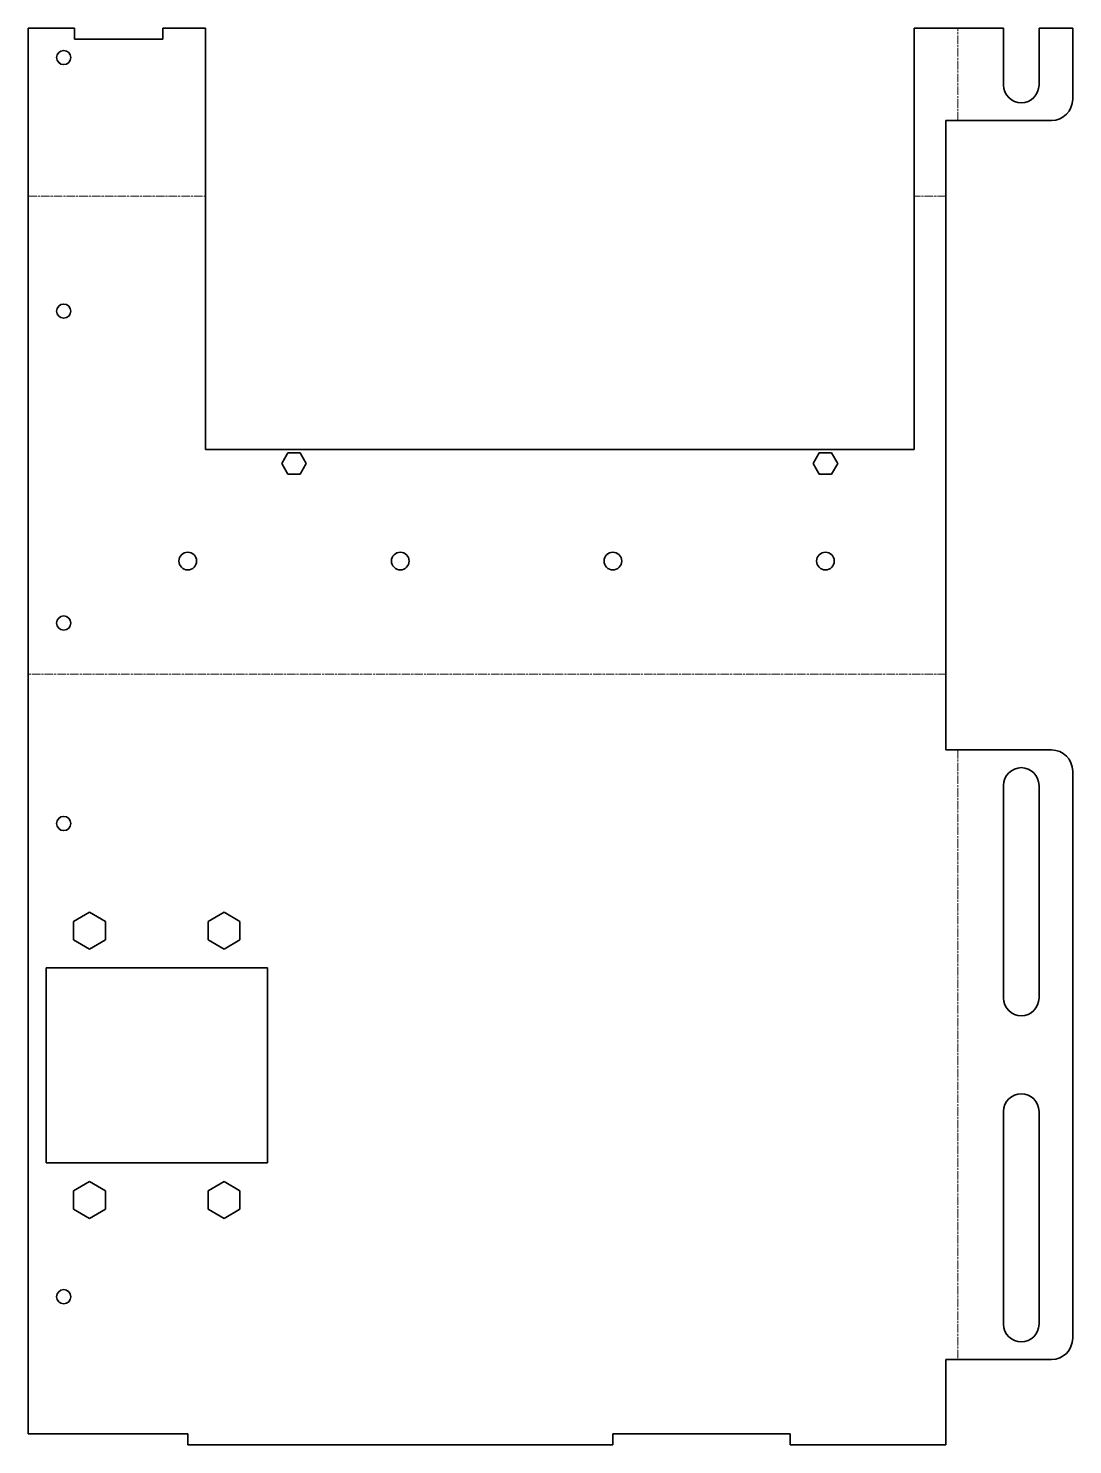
# Model space of a CAD drawing. Header units: inches. Extents: x 0 to 295, y 0 to 400.
import ezdxf

# ---------------------------------------------------------------- set-up
doc = ezdxf.new("R2010")
doc.units = ezdxf.units.IN
doc.header["$MEASUREMENT"] = 0
doc.linetypes.add('Chain', pattern=[13.68, 9.12, -1.14, 2.28, -1.14])
doc.layers.add('SIMUMAK Bend Centerline (ISO)', color=7, linetype='Chain', lineweight=9)
doc.layers.add('SIMUMAK Visible (ISO)', color=7, linetype='Continuous', lineweight=35)

# ---------------------------------------------------------------- blocks, each defined once
blk = doc.blocks.new('CD-IND-30-LAT2-02_Sheet_2_CD-IND-30-LAT2-02 (desplegada)')
at = {"layer": 'SIMUMAK Bend Centerline (ISO)', "ltscale": 0.263158}
for p, q in [((115, 173.79), (115, 199.79)), ((-147.39, 152.39), (-97.39, 152.39)), ((111.61, 152.39), (102.61, 152.39)), ((111.61, 17.61), (-147.39, 17.61)), ((115, -3.79), (115, -175.79))]:
    blk.add_line(p, q, dxfattribs=at)
at = {"layer": 'SIMUMAK Visible (ISO)'}
for p, q in [((-147.39, 199.79), (-134.39, 199.79)), ((-147.39, 199.79), (-147.39, -196.69)), ((-134.39, 196.69), (-134.39, 199.79)), ((-109.39, 196.69), (-134.39, 196.69)), ((-109.39, 199.79), (-109.39, 196.69)), ((-109.39, 199.79), (-97.39, 199.79)), ((-97.39, 81), (-97.39, 199.79)), ((102.61, 199.79), (102.61, 81)), ((127.89, 199.79), (102.61, 199.79)), ((127.89, 183.79), (127.89, 199.79)), ((137.89, 199.79), (137.89, 183.79)), ((147.39, 199.79), (137.89, 199.79)), ((147.39, 179.79), (147.39, 199.79)), ((111.61, -3.79), (111.61, 173.79)), ((111.61, 173.79), (141.39, 173.79)), ((102.61, 81), (-97.39, 81)), ((-75.86, 77), (-74.12, 80)), ((-74.12, 80), (-70.66, 80)), ((-70.66, 80), (-68.93, 77)), ((74.14, 77), (75.88, 80)), ((75.88, 80), (79.34, 80)), ((79.34, 80), (81.07, 77)), ((-74.12, 74), (-75.86, 77)), ((-68.93, 77), (-70.66, 74)), ((75.88, 74), (74.14, 77)), ((81.07, 77), (79.34, 74)), ((-70.66, 74), (-74.12, 74)), ((79.34, 74), (75.88, 74)), ((141.39, -3.79), (111.61, -3.79)), ((147.39, -169.79), (147.39, -9.79)), ((127.89, -73.79), (127.89, -13.79)), ((137.89, -13.79), (137.89, -73.79)), ((-134.64, -52.19), (-130.14, -49.59)), ((-130.14, -49.59), (-125.64, -52.19)), ((-96.64, -52.19), (-92.14, -49.59)), ((-92.14, -49.59), (-87.64, -52.19)), ((-134.64, -57.38), (-134.64, -52.19)), ((-125.64, -52.19), (-125.64, -57.38)), ((-96.64, -57.38), (-96.64, -52.19)), ((-87.64, -52.19), (-87.64, -57.38)), ((-130.14, -59.98), (-134.64, -57.38)), ((-125.64, -57.38), (-130.14, -59.98)), ((-92.14, -59.98), (-96.64, -57.38)), ((-87.64, -57.38), (-92.14, -59.98)), ((-142.39, -120.29), (-142.39, -65.29)), ((-142.39, -65.29), (-79.89, -65.29)), ((-79.89, -65.29), (-79.89, -120.29)), ((127.89, -165.79), (127.89, -105.79)), ((137.89, -105.79), (137.89, -165.79)), ((-79.89, -120.29), (-142.39, -120.29)), ((-134.64, -128.19), (-130.14, -125.59)), ((-130.14, -125.59), (-125.64, -128.19)), ((-96.64, -128.19), (-92.14, -125.59)), ((-92.14, -125.59), (-87.64, -128.19)), ((-134.64, -133.38), (-134.64, -128.19)), ((-125.64, -128.19), (-125.64, -133.38)), ((-96.64, -133.38), (-96.64, -128.19)), ((-87.64, -128.19), (-87.64, -133.38)), ((-130.14, -135.98), (-134.64, -133.38)), ((-125.64, -133.38), (-130.14, -135.98)), ((-92.14, -135.98), (-96.64, -133.38)), ((-87.64, -133.38), (-92.14, -135.98)), ((111.61, -199.79), (111.61, -175.79)), ((111.61, -175.79), (141.39, -175.79)), ((-147.39, -196.69), (-102.39, -196.69)), ((-102.39, -196.69), (-102.39, -199.79)), ((17.61, -199.79), (-102.39, -199.79)), ((17.61, -196.69), (67.61, -196.69)), ((17.61, -199.79), (17.61, -196.69)), ((67.61, -196.69), (67.61, -199.79)), ((111.61, -199.79), (67.61, -199.79))]:
    blk.add_line(p, q, dxfattribs=at)
for centre, radius in [((-137.39, 191.54), 2), ((-137.39, 120), 2), ((-102.39, 49.5), 2.5), ((-42.39, 49.5), 2.5), ((17.61, 49.5), 2.5), ((77.61, 49.5), 2.5), ((-137.39, 32), 2), ((-137.39, -24.54), 2), ((-137.39, -158.04), 2)]:
    blk.add_circle(centre, radius, dxfattribs=at)
at = {"layer": 'SIMUMAK Visible (ISO)', "extrusion": (0, 0, -1)}
for centre, radius, start, end in [((-132.89, 183.79), 5, 180, 0), ((-141.39, 179.79), 6, 180, 270), ((-141.39, -9.79), 6, 90, 180), ((-132.89, -13.79), 5, 360, 180), ((-132.89, -73.79), 5, 180, 0), ((-132.89, -105.79), 5, 360, 180), ((-132.89, -165.79), 5, 180, 0), ((-141.39, -169.79), 6, 180, 270)]:
    blk.add_arc(centre, radius, start, end, dxfattribs=at)

msp = doc.modelspace()

# ---------------------------------------------------------------- block references
msp.add_blockref('CD-IND-30-LAT2-02_Sheet_2_CD-IND-30-LAT2-02 (desplegada)', (147.39, 199.79))

doc.saveas('drawing.dxf')
